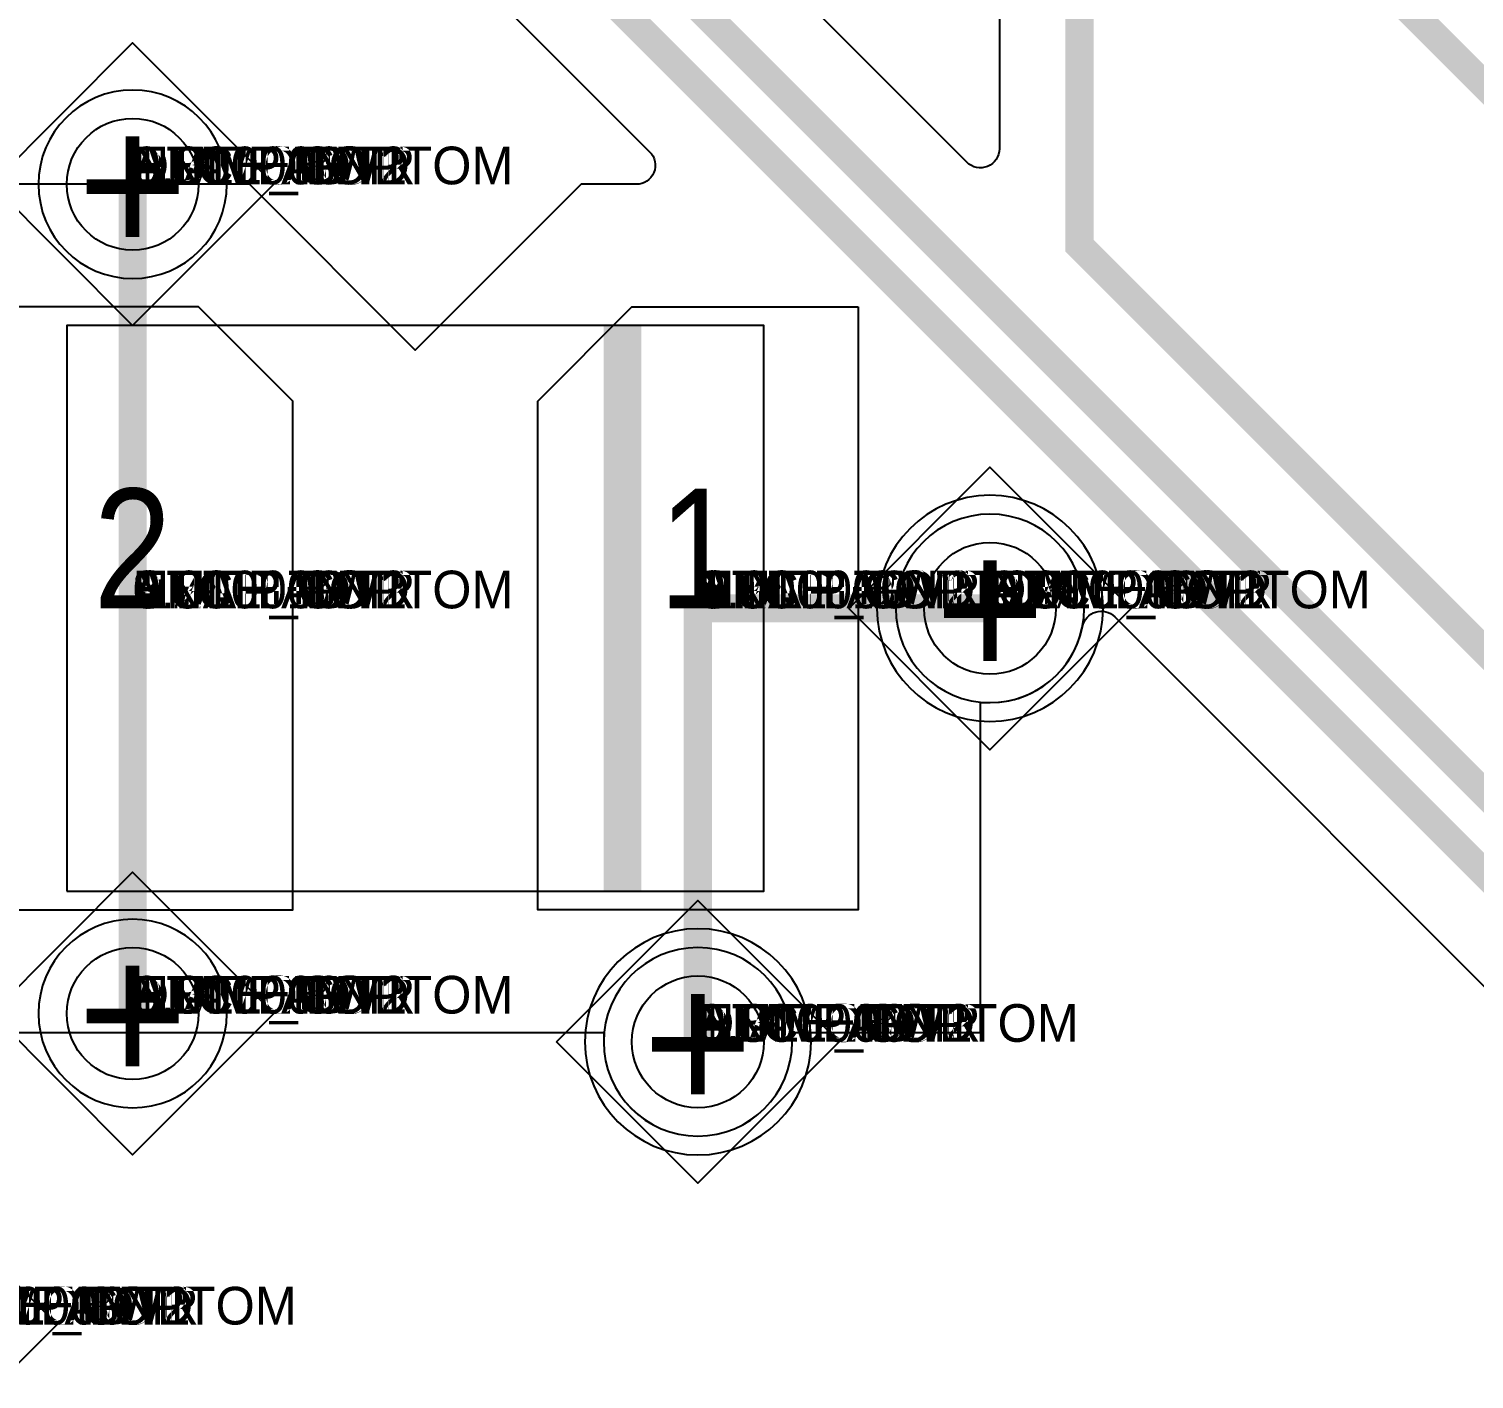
# Model space of a CAD drawing. Extents: x 0 to 323, y 0 to 320.
# Drawn here: x 51.5 to 59.17, y 78.46 to 85.62 of the extents above; entities that cross this region are included whole.
import ezdxf
from ezdxf.enums import TextEntityAlignment as Align

# ---------------------------------------------------------------- set-up
doc = ezdxf.new("R2010")
doc.units = 0
doc.header["$MEASUREMENT"] = 0
doc.layers.get('0').update_dxf_attribs({"linetype": 'CONTINUOUS'})
for name, color, linetype in [('CDN_FIGURES', 7, 'CONTINUOUS'), ('ETCH_BOTTOM', 7, 'CONTINUOUS'), ('ETCH_GND', 3, 'CONTINUOUS'), ('ETCH_INT1', 4, 'CONTINUOUS'), ('ETCH_INT2', 5, 'CONTINUOUS'), ('ETCH_PWR', 6, 'CONTINUOUS'), ('ETCH_TOP', 2, 'CONTINUOUS'), ('MANUFACTURING_NCLEGEND-1-6', 8, 'CONTINUOUS'), ('PACKAGE_GEOMETRY_ASSEMBLY_TOP', 11, 'CONTINUOUS'), ('PACKAGE_GEOMETRY_PIN_NUMBER', 9, 'CONTINUOUS')]:
    doc.layers.add(name, color=color, linetype=linetype)

# ---------------------------------------------------------------- blocks, each defined once
blk = doc.blocks.new('PAD_INFO')
for tag in ['SHAPE_TYPE', 'PAD_HEIGHT', 'PAD_LAYER', 'PAD_TYPE', 'PAD_WIDTH']:
    blk.add_attdef(tag, (0, 0), '', height=0.2)
at = {"flags": 2}
blk.add_attdef('CDN_TYPE', (0, 0), '', height=0.2, dxfattribs=at)
blk = doc.blocks.new('DRILL_INFO')
at = {"flags": 2}
blk.add_attdef('CDN_TYPE', (0, 0), '', height=0.2, dxfattribs=at)
for tag in ['FSHAPE', 'FCHAR', 'DRILL_HEIGHT', 'DIAMETER', 'PLATED', 'DRILL_WIDTH']:
    blk.add_attdef(tag, (0, 0), '', height=0.2)
blk = doc.blocks.new('VIA0700X0300')
at = {"layer": 'ETCH_BOTTOM'}
blk.add_circle((0, 0), 0.35, dxfattribs=at)
at = {"layer": 'ETCH_GND'}
blk.add_circle((0, 0), 0.35, dxfattribs=at)
at = {"layer": 'ETCH_INT1'}
blk.add_circle((0, 0), 0.35, dxfattribs=at)
at = {"layer": 'ETCH_INT2'}
blk.add_circle((0, 0), 0.35, dxfattribs=at)
at = {"layer": 'ETCH_PWR'}
blk.add_circle((0, 0), 0.35, dxfattribs=at)
at = {"layer": 'ETCH_TOP'}
blk.add_circle((0, 0), 0.35, dxfattribs=at)
ref = blk.add_blockref('PAD_INFO', (0, 0))
ref.add_attrib('PAD_LAYER', 'ETCH_TOP', (0, 0), dxfattribs={"height": 0.2})
ref.add_attrib('SHAPE_TYPE', 'NULL', (0, 0), dxfattribs={"height": 0.2})
ref.add_attrib('PAD_TYPE', 'ANTIPAD', (0, 0), dxfattribs={"height": 0.2})
ref.add_attrib('PAD_WIDTH', '0.000000', (0, 0), dxfattribs={"height": 0.2})
ref.add_attrib('PAD_HEIGHT', '0.000000', (0, 0), dxfattribs={"height": 0.2})
ref = blk.add_blockref('PAD_INFO', (0, 0))
ref.add_attrib('PAD_LAYER', 'ETCH_GND', (0, 0), dxfattribs={"height": 0.2})
ref.add_attrib('SHAPE_TYPE', 'NULL', (0, 0), dxfattribs={"height": 0.2})
ref.add_attrib('PAD_TYPE', 'ANTIPAD', (0, 0), dxfattribs={"height": 0.2})
ref.add_attrib('PAD_WIDTH', '0.000000', (0, 0), dxfattribs={"height": 0.2})
ref.add_attrib('PAD_HEIGHT', '0.000000', (0, 0), dxfattribs={"height": 0.2})
ref = blk.add_blockref('PAD_INFO', (0, 0))
ref.add_attrib('PAD_LAYER', 'ETCH_INT1', (0, 0), dxfattribs={"height": 0.2})
ref.add_attrib('SHAPE_TYPE', 'NULL', (0, 0), dxfattribs={"height": 0.2})
ref.add_attrib('PAD_TYPE', 'ANTIPAD', (0, 0), dxfattribs={"height": 0.2})
ref.add_attrib('PAD_WIDTH', '0.000000', (0, 0), dxfattribs={"height": 0.2})
ref.add_attrib('PAD_HEIGHT', '0.000000', (0, 0), dxfattribs={"height": 0.2})
ref = blk.add_blockref('PAD_INFO', (0, 0))
ref.add_attrib('PAD_LAYER', 'ETCH_INT2', (0, 0), dxfattribs={"height": 0.2})
ref.add_attrib('SHAPE_TYPE', 'NULL', (0, 0), dxfattribs={"height": 0.2})
ref.add_attrib('PAD_TYPE', 'ANTIPAD', (0, 0), dxfattribs={"height": 0.2})
ref.add_attrib('PAD_WIDTH', '0.000000', (0, 0), dxfattribs={"height": 0.2})
ref.add_attrib('PAD_HEIGHT', '0.000000', (0, 0), dxfattribs={"height": 0.2})
ref = blk.add_blockref('PAD_INFO', (0, 0))
ref.add_attrib('PAD_LAYER', 'ETCH_PWR', (0, 0), dxfattribs={"height": 0.2})
ref.add_attrib('SHAPE_TYPE', 'NULL', (0, 0), dxfattribs={"height": 0.2})
ref.add_attrib('PAD_TYPE', 'ANTIPAD', (0, 0), dxfattribs={"height": 0.2})
ref.add_attrib('PAD_WIDTH', '0.000000', (0, 0), dxfattribs={"height": 0.2})
ref.add_attrib('PAD_HEIGHT', '0.000000', (0, 0), dxfattribs={"height": 0.2})
ref = blk.add_blockref('PAD_INFO', (0, 0))
ref.add_attrib('PAD_LAYER', 'ETCH_BOTTOM', (0, 0), dxfattribs={"height": 0.2})
ref.add_attrib('SHAPE_TYPE', 'NULL', (0, 0), dxfattribs={"height": 0.2})
ref.add_attrib('PAD_TYPE', 'ANTIPAD', (0, 0), dxfattribs={"height": 0.2})
ref.add_attrib('PAD_WIDTH', '0.000000', (0, 0), dxfattribs={"height": 0.2})
ref.add_attrib('PAD_HEIGHT', '0.000000', (0, 0), dxfattribs={"height": 0.2})
ref = blk.add_blockref('PAD_INFO', (0, 0))
ref.add_attrib('PAD_LAYER', 'ETCH_TOP', (0, 0), dxfattribs={"height": 0.2})
ref.add_attrib('SHAPE_TYPE', 'NULL', (0, 0), dxfattribs={"height": 0.2})
ref.add_attrib('PAD_TYPE', 'THERMAL', (0, 0), dxfattribs={"height": 0.2})
ref.add_attrib('PAD_WIDTH', '0.000000', (0, 0), dxfattribs={"height": 0.2})
ref.add_attrib('PAD_HEIGHT', '0.000000', (0, 0), dxfattribs={"height": 0.2})
ref = blk.add_blockref('PAD_INFO', (0, 0))
ref.add_attrib('PAD_LAYER', 'ETCH_GND', (0, 0), dxfattribs={"height": 0.2})
ref.add_attrib('SHAPE_TYPE', 'NULL', (0, 0), dxfattribs={"height": 0.2})
ref.add_attrib('PAD_TYPE', 'THERMAL', (0, 0), dxfattribs={"height": 0.2})
ref.add_attrib('PAD_WIDTH', '0.000000', (0, 0), dxfattribs={"height": 0.2})
ref.add_attrib('PAD_HEIGHT', '0.000000', (0, 0), dxfattribs={"height": 0.2})
ref = blk.add_blockref('PAD_INFO', (0, 0))
ref.add_attrib('PAD_LAYER', 'ETCH_INT1', (0, 0), dxfattribs={"height": 0.2})
ref.add_attrib('SHAPE_TYPE', 'NULL', (0, 0), dxfattribs={"height": 0.2})
ref.add_attrib('PAD_TYPE', 'THERMAL', (0, 0), dxfattribs={"height": 0.2})
ref.add_attrib('PAD_WIDTH', '0.000000', (0, 0), dxfattribs={"height": 0.2})
ref.add_attrib('PAD_HEIGHT', '0.000000', (0, 0), dxfattribs={"height": 0.2})
ref = blk.add_blockref('PAD_INFO', (0, 0))
ref.add_attrib('PAD_LAYER', 'ETCH_INT2', (0, 0), dxfattribs={"height": 0.2})
ref.add_attrib('SHAPE_TYPE', 'NULL', (0, 0), dxfattribs={"height": 0.2})
ref.add_attrib('PAD_TYPE', 'THERMAL', (0, 0), dxfattribs={"height": 0.2})
ref.add_attrib('PAD_WIDTH', '0.000000', (0, 0), dxfattribs={"height": 0.2})
ref.add_attrib('PAD_HEIGHT', '0.000000', (0, 0), dxfattribs={"height": 0.2})
ref = blk.add_blockref('PAD_INFO', (0, 0))
ref.add_attrib('PAD_LAYER', 'ETCH_PWR', (0, 0), dxfattribs={"height": 0.2})
ref.add_attrib('SHAPE_TYPE', 'NULL', (0, 0), dxfattribs={"height": 0.2})
ref.add_attrib('PAD_TYPE', 'THERMAL', (0, 0), dxfattribs={"height": 0.2})
ref.add_attrib('PAD_WIDTH', '0.000000', (0, 0), dxfattribs={"height": 0.2})
ref.add_attrib('PAD_HEIGHT', '0.000000', (0, 0), dxfattribs={"height": 0.2})
ref = blk.add_blockref('PAD_INFO', (0, 0))
ref.add_attrib('PAD_LAYER', 'ETCH_BOTTOM', (0, 0), dxfattribs={"height": 0.2})
ref.add_attrib('SHAPE_TYPE', 'NULL', (0, 0), dxfattribs={"height": 0.2})
ref.add_attrib('PAD_TYPE', 'THERMAL', (0, 0), dxfattribs={"height": 0.2})
ref.add_attrib('PAD_WIDTH', '0.000000', (0, 0), dxfattribs={"height": 0.2})
ref.add_attrib('PAD_HEIGHT', '0.000000', (0, 0), dxfattribs={"height": 0.2})
ref = blk.add_blockref('PAD_INFO', (0, 0))
ref.add_attrib('PAD_LAYER', 'ETCH_TOP', (0, 0), dxfattribs={"height": 0.2})
ref.add_attrib('SHAPE_TYPE', 'CIRCLE', (0, 0), dxfattribs={"height": 0.2})
ref.add_attrib('PAD_TYPE', 'REGULAR', (0, 0), dxfattribs={"height": 0.2})
ref.add_attrib('PAD_WIDTH', '0.700000', (0, 0), dxfattribs={"height": 0.2})
ref.add_attrib('PAD_HEIGHT', '0.700000', (0, 0), dxfattribs={"height": 0.2})
ref = blk.add_blockref('PAD_INFO', (0, 0))
ref.add_attrib('PAD_LAYER', 'ETCH_GND', (0, 0), dxfattribs={"height": 0.2})
ref.add_attrib('SHAPE_TYPE', 'CIRCLE', (0, 0), dxfattribs={"height": 0.2})
ref.add_attrib('PAD_TYPE', 'REGULAR', (0, 0), dxfattribs={"height": 0.2})
ref.add_attrib('PAD_WIDTH', '0.700000', (0, 0), dxfattribs={"height": 0.2})
ref.add_attrib('PAD_HEIGHT', '0.700000', (0, 0), dxfattribs={"height": 0.2})
ref = blk.add_blockref('PAD_INFO', (0, 0))
ref.add_attrib('PAD_LAYER', 'ETCH_INT1', (0, 0), dxfattribs={"height": 0.2})
ref.add_attrib('SHAPE_TYPE', 'CIRCLE', (0, 0), dxfattribs={"height": 0.2})
ref.add_attrib('PAD_TYPE', 'REGULAR', (0, 0), dxfattribs={"height": 0.2})
ref.add_attrib('PAD_WIDTH', '0.700000', (0, 0), dxfattribs={"height": 0.2})
ref.add_attrib('PAD_HEIGHT', '0.700000', (0, 0), dxfattribs={"height": 0.2})
ref = blk.add_blockref('PAD_INFO', (0, 0))
ref.add_attrib('PAD_LAYER', 'ETCH_INT2', (0, 0), dxfattribs={"height": 0.2})
ref.add_attrib('SHAPE_TYPE', 'CIRCLE', (0, 0), dxfattribs={"height": 0.2})
ref.add_attrib('PAD_TYPE', 'REGULAR', (0, 0), dxfattribs={"height": 0.2})
ref.add_attrib('PAD_WIDTH', '0.700000', (0, 0), dxfattribs={"height": 0.2})
ref.add_attrib('PAD_HEIGHT', '0.700000', (0, 0), dxfattribs={"height": 0.2})
ref = blk.add_blockref('PAD_INFO', (0, 0))
ref.add_attrib('PAD_LAYER', 'ETCH_PWR', (0, 0), dxfattribs={"height": 0.2})
ref.add_attrib('SHAPE_TYPE', 'CIRCLE', (0, 0), dxfattribs={"height": 0.2})
ref.add_attrib('PAD_TYPE', 'REGULAR', (0, 0), dxfattribs={"height": 0.2})
ref.add_attrib('PAD_WIDTH', '0.700000', (0, 0), dxfattribs={"height": 0.2})
ref.add_attrib('PAD_HEIGHT', '0.700000', (0, 0), dxfattribs={"height": 0.2})
ref = blk.add_blockref('PAD_INFO', (0, 0))
ref.add_attrib('PAD_LAYER', 'ETCH_BOTTOM', (0, 0), dxfattribs={"height": 0.2})
ref.add_attrib('SHAPE_TYPE', 'CIRCLE', (0, 0), dxfattribs={"height": 0.2})
ref.add_attrib('PAD_TYPE', 'REGULAR', (0, 0), dxfattribs={"height": 0.2})
ref.add_attrib('PAD_WIDTH', '0.700000', (0, 0), dxfattribs={"height": 0.2})
ref.add_attrib('PAD_HEIGHT', '0.700000', (0, 0), dxfattribs={"height": 0.2})
ref = blk.add_blockref('DRILL_INFO', (0, 0))
ref.add_attrib('DIAMETER', '0.300000', (0, 0), dxfattribs={"height": 0.2})
ref.add_attrib('PLATED', 'PLATED', (0, 0), dxfattribs={"height": 0.2})
ref.add_attrib('FSHAPE', 'DIAMOND', (0, 0), dxfattribs={"height": 0.2})
ref.add_attrib('FCHAR', '+', (0, 0), dxfattribs={"height": 0.2})
ref.add_attrib('DRILL_WIDTH', '1.500000', (0, 0), dxfattribs={"height": 0.2})
ref.add_attrib('DRILL_HEIGHT', '1.500000', (0, 0), dxfattribs={"height": 0.2})
for tag in ['CDN_TYPE', 'PIN']:
    blk.add_attdef(tag, (0, 0), '', height=0.2)
at = {"flags": 2}
for tag in ['PSTKNAME', 'BBV']:
    blk.add_attdef(tag, (0, 0), '', height=0.2, dxfattribs=at)
blk = doc.blocks.new('FIGURE_DIAMOND')
at = {"layer": 'CDN_FIGURES'}
blk.add_lwpolyline([(-0.5, 0), (0, 0.5), (0.5, 0), (0, -0.5)], close=True, dxfattribs=at)
blk = doc.blocks.new('RC1700X3200TS_C1')
at = {"layer": 'ETCH_TOP'}
blk.add_lwpolyline([(0.85, 1.6), (0.85, -1.6), (-0.85, -1.6), (-0.85, 1.1), (-0.35, 1.6)], close=True, dxfattribs=at)
ref = blk.add_blockref('PAD_INFO', (0, 0))
ref.add_attrib('PAD_LAYER', 'ETCH_TOP', (0, 0), dxfattribs={"height": 0.2})
ref.add_attrib('SHAPE_TYPE', 'NULL', (0, 0), dxfattribs={"height": 0.2})
ref.add_attrib('PAD_TYPE', 'ANTIPAD', (0, 0), dxfattribs={"height": 0.2})
ref.add_attrib('PAD_WIDTH', '0.000000', (0, 0), dxfattribs={"height": 0.2})
ref.add_attrib('PAD_HEIGHT', '0.000000', (0, 0), dxfattribs={"height": 0.2})
ref = blk.add_blockref('PAD_INFO', (0, 0))
ref.add_attrib('PAD_LAYER', 'ETCH_GND', (0, 0), dxfattribs={"height": 0.2})
ref.add_attrib('SHAPE_TYPE', 'NULL', (0, 0), dxfattribs={"height": 0.2})
ref.add_attrib('PAD_TYPE', 'ANTIPAD', (0, 0), dxfattribs={"height": 0.2})
ref.add_attrib('PAD_WIDTH', '0.000000', (0, 0), dxfattribs={"height": 0.2})
ref.add_attrib('PAD_HEIGHT', '0.000000', (0, 0), dxfattribs={"height": 0.2})
ref = blk.add_blockref('PAD_INFO', (0, 0))
ref.add_attrib('PAD_LAYER', 'ETCH_INT1', (0, 0), dxfattribs={"height": 0.2})
ref.add_attrib('SHAPE_TYPE', 'NULL', (0, 0), dxfattribs={"height": 0.2})
ref.add_attrib('PAD_TYPE', 'ANTIPAD', (0, 0), dxfattribs={"height": 0.2})
ref.add_attrib('PAD_WIDTH', '0.000000', (0, 0), dxfattribs={"height": 0.2})
ref.add_attrib('PAD_HEIGHT', '0.000000', (0, 0), dxfattribs={"height": 0.2})
ref = blk.add_blockref('PAD_INFO', (0, 0))
ref.add_attrib('PAD_LAYER', 'ETCH_INT2', (0, 0), dxfattribs={"height": 0.2})
ref.add_attrib('SHAPE_TYPE', 'NULL', (0, 0), dxfattribs={"height": 0.2})
ref.add_attrib('PAD_TYPE', 'ANTIPAD', (0, 0), dxfattribs={"height": 0.2})
ref.add_attrib('PAD_WIDTH', '0.000000', (0, 0), dxfattribs={"height": 0.2})
ref.add_attrib('PAD_HEIGHT', '0.000000', (0, 0), dxfattribs={"height": 0.2})
ref = blk.add_blockref('PAD_INFO', (0, 0))
ref.add_attrib('PAD_LAYER', 'ETCH_PWR', (0, 0), dxfattribs={"height": 0.2})
ref.add_attrib('SHAPE_TYPE', 'NULL', (0, 0), dxfattribs={"height": 0.2})
ref.add_attrib('PAD_TYPE', 'ANTIPAD', (0, 0), dxfattribs={"height": 0.2})
ref.add_attrib('PAD_WIDTH', '0.000000', (0, 0), dxfattribs={"height": 0.2})
ref.add_attrib('PAD_HEIGHT', '0.000000', (0, 0), dxfattribs={"height": 0.2})
ref = blk.add_blockref('PAD_INFO', (0, 0))
ref.add_attrib('PAD_LAYER', 'ETCH_BOTTOM', (0, 0), dxfattribs={"height": 0.2})
ref.add_attrib('SHAPE_TYPE', 'NULL', (0, 0), dxfattribs={"height": 0.2})
ref.add_attrib('PAD_TYPE', 'ANTIPAD', (0, 0), dxfattribs={"height": 0.2})
ref.add_attrib('PAD_WIDTH', '0.000000', (0, 0), dxfattribs={"height": 0.2})
ref.add_attrib('PAD_HEIGHT', '0.000000', (0, 0), dxfattribs={"height": 0.2})
ref = blk.add_blockref('PAD_INFO', (0, 0))
ref.add_attrib('PAD_LAYER', 'ETCH_TOP', (0, 0), dxfattribs={"height": 0.2})
ref.add_attrib('SHAPE_TYPE', 'NULL', (0, 0), dxfattribs={"height": 0.2})
ref.add_attrib('PAD_TYPE', 'THERMAL', (0, 0), dxfattribs={"height": 0.2})
ref.add_attrib('PAD_WIDTH', '0.000000', (0, 0), dxfattribs={"height": 0.2})
ref.add_attrib('PAD_HEIGHT', '0.000000', (0, 0), dxfattribs={"height": 0.2})
ref = blk.add_blockref('PAD_INFO', (0, 0))
ref.add_attrib('PAD_LAYER', 'ETCH_GND', (0, 0), dxfattribs={"height": 0.2})
ref.add_attrib('SHAPE_TYPE', 'NULL', (0, 0), dxfattribs={"height": 0.2})
ref.add_attrib('PAD_TYPE', 'THERMAL', (0, 0), dxfattribs={"height": 0.2})
ref.add_attrib('PAD_WIDTH', '0.000000', (0, 0), dxfattribs={"height": 0.2})
ref.add_attrib('PAD_HEIGHT', '0.000000', (0, 0), dxfattribs={"height": 0.2})
ref = blk.add_blockref('PAD_INFO', (0, 0))
ref.add_attrib('PAD_LAYER', 'ETCH_INT1', (0, 0), dxfattribs={"height": 0.2})
ref.add_attrib('SHAPE_TYPE', 'NULL', (0, 0), dxfattribs={"height": 0.2})
ref.add_attrib('PAD_TYPE', 'THERMAL', (0, 0), dxfattribs={"height": 0.2})
ref.add_attrib('PAD_WIDTH', '0.000000', (0, 0), dxfattribs={"height": 0.2})
ref.add_attrib('PAD_HEIGHT', '0.000000', (0, 0), dxfattribs={"height": 0.2})
ref = blk.add_blockref('PAD_INFO', (0, 0))
ref.add_attrib('PAD_LAYER', 'ETCH_INT2', (0, 0), dxfattribs={"height": 0.2})
ref.add_attrib('SHAPE_TYPE', 'NULL', (0, 0), dxfattribs={"height": 0.2})
ref.add_attrib('PAD_TYPE', 'THERMAL', (0, 0), dxfattribs={"height": 0.2})
ref.add_attrib('PAD_WIDTH', '0.000000', (0, 0), dxfattribs={"height": 0.2})
ref.add_attrib('PAD_HEIGHT', '0.000000', (0, 0), dxfattribs={"height": 0.2})
ref = blk.add_blockref('PAD_INFO', (0, 0))
ref.add_attrib('PAD_LAYER', 'ETCH_PWR', (0, 0), dxfattribs={"height": 0.2})
ref.add_attrib('SHAPE_TYPE', 'NULL', (0, 0), dxfattribs={"height": 0.2})
ref.add_attrib('PAD_TYPE', 'THERMAL', (0, 0), dxfattribs={"height": 0.2})
ref.add_attrib('PAD_WIDTH', '0.000000', (0, 0), dxfattribs={"height": 0.2})
ref.add_attrib('PAD_HEIGHT', '0.000000', (0, 0), dxfattribs={"height": 0.2})
ref = blk.add_blockref('PAD_INFO', (0, 0))
ref.add_attrib('PAD_LAYER', 'ETCH_BOTTOM', (0, 0), dxfattribs={"height": 0.2})
ref.add_attrib('SHAPE_TYPE', 'NULL', (0, 0), dxfattribs={"height": 0.2})
ref.add_attrib('PAD_TYPE', 'THERMAL', (0, 0), dxfattribs={"height": 0.2})
ref.add_attrib('PAD_WIDTH', '0.000000', (0, 0), dxfattribs={"height": 0.2})
ref.add_attrib('PAD_HEIGHT', '0.000000', (0, 0), dxfattribs={"height": 0.2})
ref = blk.add_blockref('PAD_INFO', (0, 0))
ref.add_attrib('PAD_LAYER', 'ETCH_TOP', (0, 0), dxfattribs={"height": 0.2})
ref.add_attrib('SHAPE_TYPE', 'SHAPE', (0, 0), dxfattribs={"height": 0.2})
ref.add_attrib('PAD_TYPE', 'REGULAR', (0, 0), dxfattribs={"height": 0.2})
ref.add_attrib('PAD_WIDTH', '1.700000', (0, 0), dxfattribs={"height": 0.2})
ref.add_attrib('PAD_HEIGHT', '3.200000', (0, 0), dxfattribs={"height": 0.2})
ref = blk.add_blockref('PAD_INFO', (0, 0))
ref.add_attrib('PAD_LAYER', 'ETCH_GND', (0, 0), dxfattribs={"height": 0.2})
ref.add_attrib('SHAPE_TYPE', 'NULL', (0, 0), dxfattribs={"height": 0.2})
ref.add_attrib('PAD_TYPE', 'REGULAR', (0, 0), dxfattribs={"height": 0.2})
ref.add_attrib('PAD_WIDTH', '0.000000', (0, 0), dxfattribs={"height": 0.2})
ref.add_attrib('PAD_HEIGHT', '0.000000', (0, 0), dxfattribs={"height": 0.2})
ref = blk.add_blockref('PAD_INFO', (0, 0))
ref.add_attrib('PAD_LAYER', 'ETCH_INT1', (0, 0), dxfattribs={"height": 0.2})
ref.add_attrib('SHAPE_TYPE', 'NULL', (0, 0), dxfattribs={"height": 0.2})
ref.add_attrib('PAD_TYPE', 'REGULAR', (0, 0), dxfattribs={"height": 0.2})
ref.add_attrib('PAD_WIDTH', '0.000000', (0, 0), dxfattribs={"height": 0.2})
ref.add_attrib('PAD_HEIGHT', '0.000000', (0, 0), dxfattribs={"height": 0.2})
ref = blk.add_blockref('PAD_INFO', (0, 0))
ref.add_attrib('PAD_LAYER', 'ETCH_INT2', (0, 0), dxfattribs={"height": 0.2})
ref.add_attrib('SHAPE_TYPE', 'NULL', (0, 0), dxfattribs={"height": 0.2})
ref.add_attrib('PAD_TYPE', 'REGULAR', (0, 0), dxfattribs={"height": 0.2})
ref.add_attrib('PAD_WIDTH', '0.000000', (0, 0), dxfattribs={"height": 0.2})
ref.add_attrib('PAD_HEIGHT', '0.000000', (0, 0), dxfattribs={"height": 0.2})
ref = blk.add_blockref('PAD_INFO', (0, 0))
ref.add_attrib('PAD_LAYER', 'ETCH_PWR', (0, 0), dxfattribs={"height": 0.2})
ref.add_attrib('SHAPE_TYPE', 'NULL', (0, 0), dxfattribs={"height": 0.2})
ref.add_attrib('PAD_TYPE', 'REGULAR', (0, 0), dxfattribs={"height": 0.2})
ref.add_attrib('PAD_WIDTH', '0.000000', (0, 0), dxfattribs={"height": 0.2})
ref.add_attrib('PAD_HEIGHT', '0.000000', (0, 0), dxfattribs={"height": 0.2})
ref = blk.add_blockref('PAD_INFO', (0, 0))
ref.add_attrib('PAD_LAYER', 'ETCH_BOTTOM', (0, 0), dxfattribs={"height": 0.2})
ref.add_attrib('SHAPE_TYPE', 'NULL', (0, 0), dxfattribs={"height": 0.2})
ref.add_attrib('PAD_TYPE', 'REGULAR', (0, 0), dxfattribs={"height": 0.2})
ref.add_attrib('PAD_WIDTH', '0.000000', (0, 0), dxfattribs={"height": 0.2})
ref.add_attrib('PAD_HEIGHT', '0.000000', (0, 0), dxfattribs={"height": 0.2})
ref = blk.add_blockref('DRILL_INFO', (0, 0))
ref.add_attrib('DIAMETER', '0.000000', (0, 0), dxfattribs={"height": 0.2})
ref.add_attrib('PLATED', 'PLATED', (0, 0), dxfattribs={"height": 0.2})
ref.add_attrib('FSHAPE', 'NULL', (0, 0), dxfattribs={"height": 0.2})
ref.add_attrib('DRILL_WIDTH', '0.000000', (0, 0), dxfattribs={"height": 0.2})
ref.add_attrib('DRILL_HEIGHT', '0.000000', (0, 0), dxfattribs={"height": 0.2})
for tag in ['CDN_TYPE', 'PIN']:
    blk.add_attdef(tag, (0, 0), '', height=0.2)
at = {"flags": 2}
for tag in ['PSTKNAME', 'BBV']:
    blk.add_attdef(tag, (0, 0), '', height=0.2, dxfattribs=at)
blk = doc.blocks.new('RC1700X3200TS_C')
at = {"layer": 'ETCH_TOP'}
blk.add_lwpolyline([(-0.85, 1.6), (-0.85, -1.6), (0.85, -1.6), (0.85, 1.1), (0.35, 1.6)], close=True, dxfattribs=at)
ref = blk.add_blockref('PAD_INFO', (0, 0))
ref.add_attrib('PAD_LAYER', 'ETCH_TOP', (0, 0), dxfattribs={"height": 0.2})
ref.add_attrib('SHAPE_TYPE', 'NULL', (0, 0), dxfattribs={"height": 0.2})
ref.add_attrib('PAD_TYPE', 'ANTIPAD', (0, 0), dxfattribs={"height": 0.2})
ref.add_attrib('PAD_WIDTH', '0.000000', (0, 0), dxfattribs={"height": 0.2})
ref.add_attrib('PAD_HEIGHT', '0.000000', (0, 0), dxfattribs={"height": 0.2})
ref = blk.add_blockref('PAD_INFO', (0, 0))
ref.add_attrib('PAD_LAYER', 'ETCH_GND', (0, 0), dxfattribs={"height": 0.2})
ref.add_attrib('SHAPE_TYPE', 'NULL', (0, 0), dxfattribs={"height": 0.2})
ref.add_attrib('PAD_TYPE', 'ANTIPAD', (0, 0), dxfattribs={"height": 0.2})
ref.add_attrib('PAD_WIDTH', '0.000000', (0, 0), dxfattribs={"height": 0.2})
ref.add_attrib('PAD_HEIGHT', '0.000000', (0, 0), dxfattribs={"height": 0.2})
ref = blk.add_blockref('PAD_INFO', (0, 0))
ref.add_attrib('PAD_LAYER', 'ETCH_INT1', (0, 0), dxfattribs={"height": 0.2})
ref.add_attrib('SHAPE_TYPE', 'NULL', (0, 0), dxfattribs={"height": 0.2})
ref.add_attrib('PAD_TYPE', 'ANTIPAD', (0, 0), dxfattribs={"height": 0.2})
ref.add_attrib('PAD_WIDTH', '0.000000', (0, 0), dxfattribs={"height": 0.2})
ref.add_attrib('PAD_HEIGHT', '0.000000', (0, 0), dxfattribs={"height": 0.2})
ref = blk.add_blockref('PAD_INFO', (0, 0))
ref.add_attrib('PAD_LAYER', 'ETCH_INT2', (0, 0), dxfattribs={"height": 0.2})
ref.add_attrib('SHAPE_TYPE', 'NULL', (0, 0), dxfattribs={"height": 0.2})
ref.add_attrib('PAD_TYPE', 'ANTIPAD', (0, 0), dxfattribs={"height": 0.2})
ref.add_attrib('PAD_WIDTH', '0.000000', (0, 0), dxfattribs={"height": 0.2})
ref.add_attrib('PAD_HEIGHT', '0.000000', (0, 0), dxfattribs={"height": 0.2})
ref = blk.add_blockref('PAD_INFO', (0, 0))
ref.add_attrib('PAD_LAYER', 'ETCH_PWR', (0, 0), dxfattribs={"height": 0.2})
ref.add_attrib('SHAPE_TYPE', 'NULL', (0, 0), dxfattribs={"height": 0.2})
ref.add_attrib('PAD_TYPE', 'ANTIPAD', (0, 0), dxfattribs={"height": 0.2})
ref.add_attrib('PAD_WIDTH', '0.000000', (0, 0), dxfattribs={"height": 0.2})
ref.add_attrib('PAD_HEIGHT', '0.000000', (0, 0), dxfattribs={"height": 0.2})
ref = blk.add_blockref('PAD_INFO', (0, 0))
ref.add_attrib('PAD_LAYER', 'ETCH_BOTTOM', (0, 0), dxfattribs={"height": 0.2})
ref.add_attrib('SHAPE_TYPE', 'NULL', (0, 0), dxfattribs={"height": 0.2})
ref.add_attrib('PAD_TYPE', 'ANTIPAD', (0, 0), dxfattribs={"height": 0.2})
ref.add_attrib('PAD_WIDTH', '0.000000', (0, 0), dxfattribs={"height": 0.2})
ref.add_attrib('PAD_HEIGHT', '0.000000', (0, 0), dxfattribs={"height": 0.2})
ref = blk.add_blockref('PAD_INFO', (0, 0))
ref.add_attrib('PAD_LAYER', 'ETCH_TOP', (0, 0), dxfattribs={"height": 0.2})
ref.add_attrib('SHAPE_TYPE', 'NULL', (0, 0), dxfattribs={"height": 0.2})
ref.add_attrib('PAD_TYPE', 'THERMAL', (0, 0), dxfattribs={"height": 0.2})
ref.add_attrib('PAD_WIDTH', '0.000000', (0, 0), dxfattribs={"height": 0.2})
ref.add_attrib('PAD_HEIGHT', '0.000000', (0, 0), dxfattribs={"height": 0.2})
ref = blk.add_blockref('PAD_INFO', (0, 0))
ref.add_attrib('PAD_LAYER', 'ETCH_GND', (0, 0), dxfattribs={"height": 0.2})
ref.add_attrib('SHAPE_TYPE', 'NULL', (0, 0), dxfattribs={"height": 0.2})
ref.add_attrib('PAD_TYPE', 'THERMAL', (0, 0), dxfattribs={"height": 0.2})
ref.add_attrib('PAD_WIDTH', '0.000000', (0, 0), dxfattribs={"height": 0.2})
ref.add_attrib('PAD_HEIGHT', '0.000000', (0, 0), dxfattribs={"height": 0.2})
ref = blk.add_blockref('PAD_INFO', (0, 0))
ref.add_attrib('PAD_LAYER', 'ETCH_INT1', (0, 0), dxfattribs={"height": 0.2})
ref.add_attrib('SHAPE_TYPE', 'NULL', (0, 0), dxfattribs={"height": 0.2})
ref.add_attrib('PAD_TYPE', 'THERMAL', (0, 0), dxfattribs={"height": 0.2})
ref.add_attrib('PAD_WIDTH', '0.000000', (0, 0), dxfattribs={"height": 0.2})
ref.add_attrib('PAD_HEIGHT', '0.000000', (0, 0), dxfattribs={"height": 0.2})
ref = blk.add_blockref('PAD_INFO', (0, 0))
ref.add_attrib('PAD_LAYER', 'ETCH_INT2', (0, 0), dxfattribs={"height": 0.2})
ref.add_attrib('SHAPE_TYPE', 'NULL', (0, 0), dxfattribs={"height": 0.2})
ref.add_attrib('PAD_TYPE', 'THERMAL', (0, 0), dxfattribs={"height": 0.2})
ref.add_attrib('PAD_WIDTH', '0.000000', (0, 0), dxfattribs={"height": 0.2})
ref.add_attrib('PAD_HEIGHT', '0.000000', (0, 0), dxfattribs={"height": 0.2})
ref = blk.add_blockref('PAD_INFO', (0, 0))
ref.add_attrib('PAD_LAYER', 'ETCH_PWR', (0, 0), dxfattribs={"height": 0.2})
ref.add_attrib('SHAPE_TYPE', 'NULL', (0, 0), dxfattribs={"height": 0.2})
ref.add_attrib('PAD_TYPE', 'THERMAL', (0, 0), dxfattribs={"height": 0.2})
ref.add_attrib('PAD_WIDTH', '0.000000', (0, 0), dxfattribs={"height": 0.2})
ref.add_attrib('PAD_HEIGHT', '0.000000', (0, 0), dxfattribs={"height": 0.2})
ref = blk.add_blockref('PAD_INFO', (0, 0))
ref.add_attrib('PAD_LAYER', 'ETCH_BOTTOM', (0, 0), dxfattribs={"height": 0.2})
ref.add_attrib('SHAPE_TYPE', 'NULL', (0, 0), dxfattribs={"height": 0.2})
ref.add_attrib('PAD_TYPE', 'THERMAL', (0, 0), dxfattribs={"height": 0.2})
ref.add_attrib('PAD_WIDTH', '0.000000', (0, 0), dxfattribs={"height": 0.2})
ref.add_attrib('PAD_HEIGHT', '0.000000', (0, 0), dxfattribs={"height": 0.2})
ref = blk.add_blockref('PAD_INFO', (0, 0))
ref.add_attrib('PAD_LAYER', 'ETCH_TOP', (0, 0), dxfattribs={"height": 0.2})
ref.add_attrib('SHAPE_TYPE', 'SHAPE', (0, 0), dxfattribs={"height": 0.2})
ref.add_attrib('PAD_TYPE', 'REGULAR', (0, 0), dxfattribs={"height": 0.2})
ref.add_attrib('PAD_WIDTH', '1.700000', (0, 0), dxfattribs={"height": 0.2})
ref.add_attrib('PAD_HEIGHT', '3.200000', (0, 0), dxfattribs={"height": 0.2})
ref = blk.add_blockref('PAD_INFO', (0, 0))
ref.add_attrib('PAD_LAYER', 'ETCH_GND', (0, 0), dxfattribs={"height": 0.2})
ref.add_attrib('SHAPE_TYPE', 'NULL', (0, 0), dxfattribs={"height": 0.2})
ref.add_attrib('PAD_TYPE', 'REGULAR', (0, 0), dxfattribs={"height": 0.2})
ref.add_attrib('PAD_WIDTH', '0.000000', (0, 0), dxfattribs={"height": 0.2})
ref.add_attrib('PAD_HEIGHT', '0.000000', (0, 0), dxfattribs={"height": 0.2})
ref = blk.add_blockref('PAD_INFO', (0, 0))
ref.add_attrib('PAD_LAYER', 'ETCH_INT1', (0, 0), dxfattribs={"height": 0.2})
ref.add_attrib('SHAPE_TYPE', 'NULL', (0, 0), dxfattribs={"height": 0.2})
ref.add_attrib('PAD_TYPE', 'REGULAR', (0, 0), dxfattribs={"height": 0.2})
ref.add_attrib('PAD_WIDTH', '0.000000', (0, 0), dxfattribs={"height": 0.2})
ref.add_attrib('PAD_HEIGHT', '0.000000', (0, 0), dxfattribs={"height": 0.2})
ref = blk.add_blockref('PAD_INFO', (0, 0))
ref.add_attrib('PAD_LAYER', 'ETCH_INT2', (0, 0), dxfattribs={"height": 0.2})
ref.add_attrib('SHAPE_TYPE', 'NULL', (0, 0), dxfattribs={"height": 0.2})
ref.add_attrib('PAD_TYPE', 'REGULAR', (0, 0), dxfattribs={"height": 0.2})
ref.add_attrib('PAD_WIDTH', '0.000000', (0, 0), dxfattribs={"height": 0.2})
ref.add_attrib('PAD_HEIGHT', '0.000000', (0, 0), dxfattribs={"height": 0.2})
ref = blk.add_blockref('PAD_INFO', (0, 0))
ref.add_attrib('PAD_LAYER', 'ETCH_PWR', (0, 0), dxfattribs={"height": 0.2})
ref.add_attrib('SHAPE_TYPE', 'NULL', (0, 0), dxfattribs={"height": 0.2})
ref.add_attrib('PAD_TYPE', 'REGULAR', (0, 0), dxfattribs={"height": 0.2})
ref.add_attrib('PAD_WIDTH', '0.000000', (0, 0), dxfattribs={"height": 0.2})
ref.add_attrib('PAD_HEIGHT', '0.000000', (0, 0), dxfattribs={"height": 0.2})
ref = blk.add_blockref('PAD_INFO', (0, 0))
ref.add_attrib('PAD_LAYER', 'ETCH_BOTTOM', (0, 0), dxfattribs={"height": 0.2})
ref.add_attrib('SHAPE_TYPE', 'NULL', (0, 0), dxfattribs={"height": 0.2})
ref.add_attrib('PAD_TYPE', 'REGULAR', (0, 0), dxfattribs={"height": 0.2})
ref.add_attrib('PAD_WIDTH', '0.000000', (0, 0), dxfattribs={"height": 0.2})
ref.add_attrib('PAD_HEIGHT', '0.000000', (0, 0), dxfattribs={"height": 0.2})
ref = blk.add_blockref('DRILL_INFO', (0, 0))
ref.add_attrib('DIAMETER', '0.000000', (0, 0), dxfattribs={"height": 0.2})
ref.add_attrib('PLATED', 'PLATED', (0, 0), dxfattribs={"height": 0.2})
ref.add_attrib('FSHAPE', 'NULL', (0, 0), dxfattribs={"height": 0.2})
ref.add_attrib('DRILL_WIDTH', '0.000000', (0, 0), dxfattribs={"height": 0.2})
ref.add_attrib('DRILL_HEIGHT', '0.000000', (0, 0), dxfattribs={"height": 0.2})
for tag in ['CDN_TYPE', 'PIN']:
    blk.add_attdef(tag, (0, 0), '', height=0.2)
at = {"flags": 2}
for tag in ['PSTKNAME', 'BBV']:
    blk.add_attdef(tag, (0, 0), '', height=0.2, dxfattribs=at)
blk = doc.blocks.new('F136')
at = {"layer": 'PACKAGE_GEOMETRY_ASSEMBLY_TOP'}
blk.add_lwpolyline([(-3.35, -1.5), (0.35, -1.5), (0.35, 1.5), (-3.35, 1.5)], close=True, dxfattribs=at)
blk.add_solid([(-0.5, -1.5), (-0.3, -1.5), (-0.5, 1.5), (-0.3, 1.5)], dxfattribs=at)
at = {"layer": 'ETCH_TOP'}
ref = blk.add_blockref('RC1700X3200TS_C', (-3, 0), dxfattribs=at)
ref.add_attrib('CDN_TYPE', 'PIN', (0, 0), dxfattribs={"height": 0.2})
ref.add_attrib('PIN', '2', (0, 0), dxfattribs={"height": 0.2})
ref = blk.add_blockref('RC1700X3200TS_C1', (0, 0), dxfattribs=at)
ref.add_attrib('CDN_TYPE', 'PIN', (0, 0), dxfattribs={"height": 0.2})
ref.add_attrib('PIN', '1', (0, 0), dxfattribs={"height": 0.2})
at = {"flags": 2}
for tag in ['SYMBOL_TYPE', 'CDN_TYPE', 'REFDES']:
    blk.add_attdef(tag, (0, 0), '', height=0.2, dxfattribs=at)

msp = doc.modelspace()

# ---------------------------------------------------------------- linework, layer by layer
at = {"layer": 'ETCH_BOTTOM'}
for points in [[(56.6, 83.1501, 1), (56.6, 81.9499, 1)], [(55.05, 80.8501, 1), (55.05, 79.6499, 1)]]:
    msp.add_lwpolyline(points, format="xyb", close=True, dxfattribs=at)
at = {"layer": 'ETCH_GND'}
for points in [[(57.1001, 82.55, 1), (56.0999, 82.55, 1)], [(55.5501, 80.25, 1), (54.5499, 80.25, 1)]]:
    msp.add_lwpolyline(points, format="xyb", close=True, dxfattribs=at)
at = {"layer": 'ETCH_INT1'}
for points in [[(57.2001, 82.55, 1), (55.9999, 82.55, 1)], [(55.6501, 80.25, 1), (54.4499, 80.25, 1)]]:
    msp.add_lwpolyline(points, format="xyb", close=True, dxfattribs=at)
at = {"layer": 'ETCH_INT2'}
for points in [[(57.1001, 82.55, 1), (56.0999, 82.55, 1)], [(55.5501, 80.25, 1), (54.5499, 80.25, 1)]]:
    msp.add_lwpolyline(points, format="xyb", close=True, dxfattribs=at)
at = {"layer": 'ETCH_PWR'}
for points in [[(52.5501, 84.8, 1), (51.5499, 84.8, 1)], [(52.5501, 80.4, 1), (51.5499, 80.4, 1)]]:
    msp.add_lwpolyline(points, format="xyb", close=True, dxfattribs=at)
at = {"layer": 'ETCH_TOP'}
for points, format in [([(60.178, 67.704, 0.15, 0.15, 0), (60.275, 67.801, 0.15, 0.15, 0), (60.275, 80.5175, 0.15, 0.15, 0), (50.1425, 90.65, 0.15, 0.15, 0), (38.309, 90.65, 0.15, 0.15, 0), (32.9, 96.059, 0.15, 0.15, 0), (32.9, 98.9182, 0.15, 0.15, 0), (32.1182, 99.7, 0.15, 0.15, 0), (32.05, 99.7, 0.15, 0.15, 0), (32.05, 100.65, 0.15, 0.15, 0)], "xyseb"), ([(59.678, 67.704, 0.15, 0.15, 0), (59.803, 67.829, 0.15, 0.15, 0), (59.803, 69.5787, 0.15, 0.15, 0), (59.975, 69.7507, 0.15, 0.15, 0), (59.975, 80.3932, 0.15, 0.15, 0), (50.4682, 89.9, 0.15, 0.15, 0), (36.35, 89.9, 0.15, 0.15, 0), (32.05, 94.2, 0.15, 0.15, 0), (32.05, 98.2, 0.15, 0.15, 0)], "xyseb"), ([(31.6249, 94.0239), (36.1739, 89.4749), (50.2921, 89.4749), (54.7938, 84.9732, -0.668179), (54.7221, 84.8001), (54.4307, 84.8001), (53.55, 83.9194), (52.6693, 84.8001), (50.5499, 84.8001), (50.5499, 80.2999), (54.5498, 80.2999), (54.5499, 80.2493, 0.998601), (55.5501, 80.2493), (55.5502, 80.2999), (56.5501, 80.2999), (56.5501, 82.0498), (56.6007, 82.0499, 0.357791), (57.0906, 82.4531, -0.600007), (57.2618, 82.5052), (59.5499, 80.2171), (59.5499, 75.3593, -0.668179)], "xyb"), ([(61.2679, 88.5751), (57.3999, 88.5751), (57.3999, 88.0751), (57.2607, 88.0751), (56.6499, 87.4643), (56.6499, 84.9886, -0.668179), (56.4768, 84.9169), (53.8169, 87.5768, -0.668179), (53.8886, 87.7499), (54.0307, 87.7499), (54.0903, 87.6903, 1), (55.0097, 88.6097), (54.9001, 88.7193), (54.9001, 91.8001)], "xyb"), ([(58.7, 87.7, 0.15, 0.15, 0), (58.65, 87.65, 0.15, 0.15, 0), (57.4368, 87.65, 0.15, 0.15, 0), (57.075, 87.2882, 0.15, 0.15, 0), (57.075, 84.475, 0.15, 0.15, 0), (65.3, 76.25, 0.15, 0.15, 0), (65.3, 72.5, 0.15, 0.15, 0)], "xyseb"), ([(66.25, 73.15, 0.15, 0.15, 0), (66.25, 78.3, 0.15, 0.15, 0), (58.15, 86.4, 0.15, 0.15, 0), (58.7, 86.4, 0.15, 0.15, 0)], "xyseb"), ([(52.05, 82.55, 0.15, 0.15, 0), (52.05, 84.8, 0.15, 0.15, 0)], "xyseb"), ([(52.05, 82.55, 0.15, 0.15, 0), (52.05, 80.4, 0.15, 0.15, 0)], "xyseb"), ([(55.05, 82.55, 0.15, 0.15, 0), (56.6, 82.55, 0.15, 0.15, 0)], "xyseb"), ([(55.05, 82.55, 0.15, 0.15, 0), (55.05, 80.25, 0.15, 0.15, 0)], "xyseb")]:
    msp.add_lwpolyline(points, format=format, dxfattribs=at)

# ---------------------------------------------------------------- block references
msp.add_blockref('F136', (55.05, 82.55))
for p in [(52.05, 84.8), (56.6, 82.55), (52.05, 80.4), (55.05, 80.25), (50.9, 78.75)]:
    msp.add_blockref('VIA0700X0300', p, dxfattribs=at)
at = {"layer": 'MANUFACTURING_NCLEGEND-1-6', "xscale": 1.5, "yscale": 1.5}
for p in [(52.05, 84.8), (56.6, 82.55), (52.05, 80.4), (55.05, 80.25), (50.9, 78.75)]:
    msp.add_blockref('FIGURE_DIAMOND', p, dxfattribs=at)

# ---------------------------------------------------------------- texts
at = {"layer": 'MANUFACTURING_NCLEGEND-1-6'}
for p in [(52.05, 84.8), (56.6, 82.55), (52.05, 80.4), (55.05, 80.25)]:
    msp.add_text('+', height=0.75, dxfattribs=at).set_placement(p, align=Align.MIDDLE_CENTER)
at = {"layer": 'PACKAGE_GEOMETRY_PIN_NUMBER', "width": 0.88}
for s, p in [('2', (52.05, 82.55)), ('1', (55.05, 82.55))]:
    msp.add_text(s, height=0.635, dxfattribs=at).set_placement(p, align=Align.CENTER)

doc.saveas('drawing.dxf')
